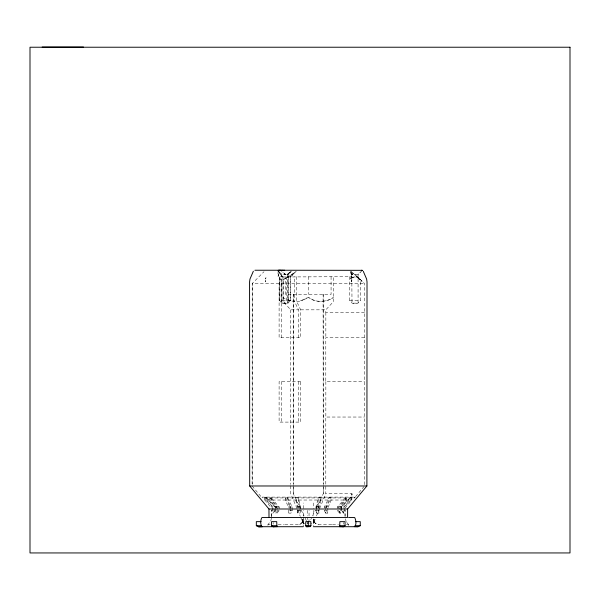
<?xml version="1.0" encoding="UTF-8"?>
<svg xmlns="http://www.w3.org/2000/svg" width="600" height="600" viewBox="0 0 600 600"><rect width="100%" height="100%" fill="white"/><g stroke="black" fill="none" stroke-linecap="round" stroke-linejoin="round"><path stroke-width="0.45" stroke-dasharray="3 2.25" d="M252.12 484.103L252.218 283.515L263.993 271.718M290.385 300.278L290.43 276.653L290.483 300.278L287.955 303.293L281.88 303.293L281.888 274.582L277.5 270.24L281.888 274.582L287.955 274.582L291.045 271.447L286.942 274.582L291.053 271.44M287.955 303.293L287.955 274.582M293.325 493.725L293.31 485.303L293.325 493.725L300.45 508.53M293.505 294.368L293.332 484.365L293.28 294.368M319.065 508.072L319.058 513.112L316.612 513.112L316.62 508.072M323.272 493.725L323.272 485.303L323.295 493.725L316.14 508.53M323.31 294.368L323.272 484.365L323.085 294.368M327.832 508.072L327.817 513.112L325.627 513.112L325.635 508.072M285.397 497.76L285.39 500.025L288.593 507.645L290.782 507.645L290.782 506.783L287.58 500.025L287.587 497.76L285.397 497.76L290.025 507.022L290.025 510.6L288.772 513.112L290.962 513.112L292.222 510.6L292.222 507.022L287.587 497.76M340.868 508.072L340.845 513.112L339.577 513.112L339.6 508.072M344.243 508.072L344.22 513.112L343.567 513.112L343.59 508.072M345.082 508.072L351.81 500.025L351.945 493.725L325.8 493.725L325.8 417.037L364.493 417.037M354.33 497.933L355.155 497.1L354.45 497.933L262.147 497.933L262.155 497.1L355.155 497.1L363.923 486.653M303.278 516.855L303.233 523.335L309.15 523.335M303.285 515.933L303.322 510.382M303.337 508.53L303.368 502.98M308.985 521.482L309.007 519.63M309.038 515.933L309.082 510.382M271.418 516.285L271.493 509.895L271.665 518.107M344.955 516.285L345.053 509.895L345.173 516.285M331.763 524.7L317.295 524.528L314.678 522.683L313.65 519.877L313.358 525.93M313.358 522.803L313.65 519.555C313.635 522.158 315.772 524.64 318.428 524.7M354.45 497.933L354.472 497.1M275.438 507.668L276.705 507.668L276.705 506.783L271.147 500.025L271.05 497.1L271.05 497.737M313.59 519.63L313.358 523.335L310.83 523.335M271.403 518.107L270.817 520.852L267.93 524.7L267.93 526.035M284.835 524.7L298.17 524.7C300.817 524.632 302.97 522.165 302.947 519.555L303.233 526.71M284.962 274.14L284.918 274.582L285.87 274.582L282.66 272.062M303.233 522.803C303.03 515.737 302.505 525.817 298.17 524.7M313.657 519.877L313.718 520.17M283.403 272.775L285.795 274.56M313.86 519.63L313.358 523.335L315.54 518.153M314.123 519.63L313.358 523.335L313.32 517.785M316.612 513.112L315.96 510.6L315.96 507.022L318.368 497.737L320.812 497.737L320.812 500.025L319.147 507.668L316.702 507.668L318.368 500.025L318.368 497.737M319.058 513.112L318.405 510.6L318.405 507.022L320.812 497.737M297.532 513.112L298.185 510.6L298.185 507.022L295.785 497.737L298.23 497.737L300.63 507.022L300.63 510.6L299.978 513.112L297.532 513.112L297.532 508.072M313.868 521.482L313.358 523.335L314.767 519.63M316.478 515.933L318.975 510.007M319.605 508.53L325.845 493.725M313.702 519.967L313.642 520.41M310.763 519.63L311.483 518.153M312.555 515.933L315.428 510.007M296.737 276.653L296.737 301.478L300.645 309.832L300.645 337.733L279.105 337.733L279.105 283.515L281.115 279.495C278.767 278.123 278.145 274.695 277.815 272.108L278.715 276.15M281.295 337.733L281.295 283.515L283.305 279.495L286.072 278.332L294.66 272.483M325.627 513.112L324.375 510.6L324.375 507.022L329.017 497.737L331.207 497.737L331.207 500.025L327.998 507.668L325.808 507.668L329.017 500.025L329.017 497.737M327.817 513.112L326.565 510.6L326.565 507.022L331.207 497.737M302.873 520.17L302.94 519.877M282.045 276.99L352.08 276.653M287.978 274.087L287.017 274.56M350.835 272.115L351.847 277.92L354.022 277.005L356.093 277.005L356.73 276.15L351.188 271.575M287.88 274.14L287.228 274.582M282.87 276.653L279.353 276.99L279.353 300.278L281.888 303.293M288.57 273.638L287.752 274.582L288.645 273.585M275.745 513.112L277.92 510.6L277.92 507.022L269.88 497.737L271.147 497.737L279.188 507.022L279.188 510.6L277.013 513.112L275.745 513.112L275.73 508.072M339.577 513.112L337.41 510.6L337.41 507.022L345.45 497.737L346.71 497.737L346.71 500.025L341.16 506.783L341.145 510.6L343.567 513.112M340.845 513.112L338.67 510.6L338.67 507.022L346.71 497.737M341.16 507.668L339.892 507.668L339.892 506.783L345.45 500.025L345.45 497.737M349.627 276.653L349.627 300.278L352.29 303.293L357.81 303.293L360.472 300.278L360.472 281.205L359.017 278.565L356.093 277.005M355.98 276.99L356.73 276.15L364.493 283.515L364.493 485.978M358.08 274.582L352.08 274.582L351.765 271.44L352.013 303.142L358.087 303.142L358.08 274.582L362.332 270.353L359.76 272.775M364.493 312.42L325.8 312.42L325.8 309.832L333.608 301.478L333.608 276.653M269.88 497.737L269.88 500.025L275.438 506.783L275.452 510.6L273.022 513.112L272.37 513.112L274.793 510.6L274.793 507.022L265.83 497.737L265.853 497.1L265.853 497.737M350.108 497.737L341.145 507.022L341.798 507.022L350.767 497.737L350.108 497.737L350.108 500.025L343.913 506.783L343.913 507.668L344.572 507.668L344.572 506.783L350.767 500.025L350.767 497.737M296.28 271.087L290.475 276.99L287.79 276.99M294.053 273.382L290.475 276.99L290.812 276.653M282.293 303.293L287.543 303.293M289.642 272.775L291.548 270.998M294.72 272.43L295.095 272.1M281.827 276.99L282.577 276.653M293.123 273.697L289.425 276.15M286.965 277.702L283.305 279.495L283.305 300.278L284.632 303.293L285.202 303.293L286.538 300.278L286.538 276.653M350.625 271.125L351.847 277.92L352.26 277.657M278.528 275.775L277.92 276.15L278.565 275.873M298.447 337.733L298.447 309.832L294.548 301.478L290.347 300.728L282.998 297.765A1.208 0.427 42.3 0 1 283.095 297.608L285.892 298.942M352.373 277.605C355.418 275.782 359.767 277.718 360.472 281.205L362.19 281.205L351.263 271.627M304.267 299.452L308.565 297.608M303.337 299.88L298.875 301.215M296.737 301.478C301.965 302.782 306.517 294.757 311.16 298.92C318.105 302.985 326.745 301.793 333.308 297.593C328.215 301.688 315.795 303.233 309.03 297.765A1.208 0.87 -0.6 0 0 308.565 297.608M279.105 283.515L252.218 283.515L252.255 484.103M281.295 283.515L364.493 283.515M290.483 300.278L279.353 300.278L279.353 276.99L279.93 278.782L281.115 279.495L281.115 300.278L282.442 303.142M349.627 300.278L360.472 300.278M282.99 276.653L282.99 301.507L290.752 309.832L298.447 309.832M300.645 309.832L325.8 309.832M364.493 337.733L325.8 337.733L325.8 381.6L364.493 381.6M266.483 497.737L265.83 497.737L265.83 500.025L272.025 506.783L272.025 507.668L272.678 507.668L272.678 506.783L266.483 500.025L266.483 497.737L275.452 507.022L274.793 507.022M264.78 497.1L264.788 500.025L351.81 500.025L351.923 493.725L351.923 497.1M272.025 506.783L272.678 506.783M275.438 506.783L276.705 506.783L276.705 507.668M288.593 506.783L290.782 506.783M297.442 506.783L299.888 506.783L299.888 507.668L297.442 507.668L295.785 500.025L295.785 497.737M316.702 506.783L319.147 506.783M325.808 506.783L327.998 506.783M339.892 506.783L341.16 506.783M343.913 506.783L344.572 506.783M277.92 507.022L279.188 507.022M290.025 507.022L292.222 507.022M298.185 507.022L300.63 507.022M315.96 507.022L318.405 507.022M324.375 507.022L326.565 507.022M337.41 507.022L338.67 507.022M274.793 510.6L275.452 510.6M277.92 510.6L279.188 510.6M290.025 510.6L292.222 510.6M298.185 510.6L300.63 510.6M315.96 510.6L318.405 510.6M324.375 510.6L326.565 510.6M337.41 510.6L338.67 510.6M341.145 510.6L341.798 510.6L344.22 513.112M267.93 524.7L270.135 524.7M278.183 524.7L284.048 524.7M332.543 524.7L338.407 524.7M346.455 524.7L348.66 524.7L348.66 526.035M359.745 279.495L360.532 279.615L359.707 279.42M352.072 274.56L352.043 274.087L352.185 274.582M287.947 299.88L294.548 301.478L294.548 276.653M289.897 275.873L290.423 276.15L290.055 275.775M278.377 271.785L282.27 276.653M346.77 522.45L348.66 524.7M252.12 485.978L262.147 497.933M264.788 500.025L271.515 508.072M281.827 276.15L277.845 271.087M352.013 273.638L352.688 274.582L352.005 273.585M302.955 520.41L302.895 519.967M346.222 521.685L345.195 518.107M301.17 510.007L304.035 515.933M305.115 518.153L307.62 523.335L306.825 521.482M296.993 508.53L290.752 493.725L290.752 485.325M297.615 510.007L300.112 515.933M300.428 516.675L303.233 523.335L303 519.63M358.688 278.257L358.47 277.695L358.507 278.123M301.822 519.63L303.233 523.335L302.73 519.63M285.48 274.582L284.873 274.087M302.73 521.482L303.233 523.335L302.468 519.63M299.888 506.783L298.23 500.025L298.23 497.737M284.235 273.585L284.452 274.582L284.31 273.638M356.88 277.222L356.73 276.15L356.805 277.185M307.507 510.382L307.56 515.933M307.575 517.785L307.59 519.63M313.222 502.98L313.26 508.53M313.275 510.382L313.312 515.933M276.998 508.072L277.013 513.112M273.007 508.072L273.022 513.112M272.347 508.072L272.37 513.112M290.955 508.072L290.962 513.112M288.765 509.752L288.772 513.112M287.947 274.582L287.955 303.293M351.847 276.653L351.847 277.92M343.447 522.487L343.447 524.175M341.798 507.022L341.798 510.6M331.072 276.653L331.072 294.368L285.517 294.368L285.517 276.653M325.845 312.42L325.845 337.733M325.845 381.6L325.845 417.037M308.295 276.653L308.295 294.368M299.978 508.072L299.978 513.112M298.447 381.6L298.447 422.1M290.752 309.832L290.752 484.388M288.728 276.653L288.728 300.278L287.392 303.142M281.295 381.6L281.295 422.1M273.15 522.487L273.15 524.175M351.24 280.455L351.315 281.865L351.24 280.455M265.35 280.455L265.282 281.865L265.35 280.455M265.92 277.748L265.567 279.075L266.01 277.748M350.67 277.748L351.022 279.075L350.67 277.748M300.645 381.6L279.105 381.6L279.105 422.1L300.645 422.1L300.645 381.6"/><path stroke-width="0.9" d="M262.23 517.53L347.587 517.433L347.632 508.995L366.9 485.978L367.02 281.865L366.63 279.075L363.248 271.245M261.12 521.648L256.327 521.648L256.327 525.697L258.495 526.71L262.267 526.627A1.035 0.645 25 0 1 261.743 526.342C260.228 524.048 260.55 520.148 261.72 517.822M308.295 521.648L308.295 526.71L306.173 526.673L310.38 526.627L310.905 525.69L310.83 521.648L305.767 521.648L305.692 525.697L306.225 526.523M276.885 525.69L276.877 526.342A1.035 0.698 -16.5 0 0 277.222 526.627L273.082 526.71L271.553 525.697L271.553 521.648L276.728 521.648L276.885 525.69L271.553 525.697M354.33 526.627C356.91 524.955 355.897 520.155 354.87 517.822M339.705 525.697L339.862 521.648L345.045 521.648L345.045 525.697L343.507 526.71L339.368 526.627A1.035 0.698 16.4 0 0 339.562 526.523L339.705 525.697L345.045 525.697M253.343 271.245L249.96 279.075L249.57 281.865L249.69 485.978L268.957 508.995L269.002 517.433M281.835 270.353L282.48 270.33M342.322 526.627L343.507 526.71M313.358 526.71L358.095 526.71L360.263 525.697L360.263 521.648L355.47 521.648M273.082 526.71L274.275 526.627M279.555 270.3L278.603 270.24L362.25 270.33M284.678 270.24L280.373 270.345M256.327 525.697L261.263 525.69M310.905 525.69L305.692 525.697M42.142 47.055L83.475 47.055M254.888 270.24L280.95 270.24L281.64 270.998M249.69 485.978L366.9 485.978M268.957 508.995L347.632 508.995M348.548 517.433L354.36 517.53M355.327 525.697L360.263 525.697M303.233 526.71L258.495 526.71L262.425 526.673L262.02 526.523M358.095 526.71L354.33 526.627A1.035 0.645 -25 0 0 354.577 526.523M361.612 270.24L362.505 270.442M570 47.227L30 47.227L30 552.945L570 552.945L570 47.227"/></g></svg>
